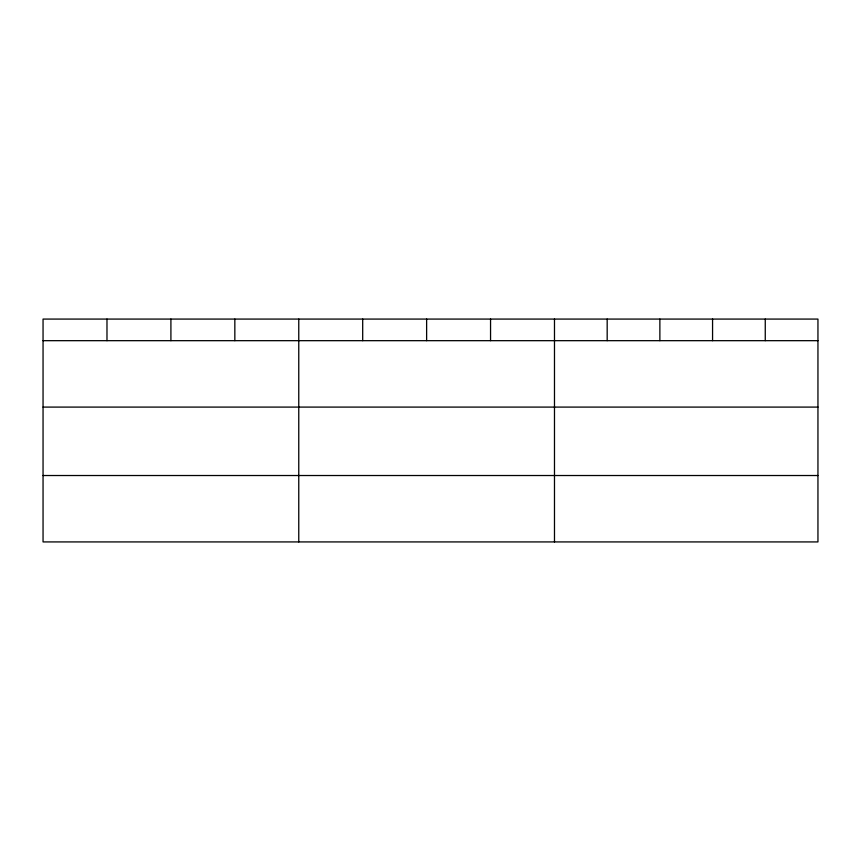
<?xml version="1.0" encoding="UTF-8"?>
<svg xmlns="http://www.w3.org/2000/svg" width="861" height="861" viewBox="0 0 861 861"><rect width="100%" height="100%" fill="white"/><g stroke="black" fill="none" stroke-linecap="round" stroke-linejoin="round"><path stroke-width="1.29" d="M817.95 407.092L817.95 319.076L43.05 319.076L43.05 541.924L817.95 541.924L817.95 407.092L43.05 407.092M43.05 340.676L817.95 340.676M43.05 475.52L817.95 475.52M765.257 319.076L765.257 340.676M712.564 319.076L712.564 340.676M659.87 319.076L659.87 340.676M607.177 319.076L607.177 340.676M554.484 319.076L554.484 541.924M490.555 319.076L490.555 340.676M426.625 319.076L426.625 340.676M362.696 319.076L362.696 340.676M298.767 319.076L298.767 541.924M234.838 319.076L234.838 340.676M170.909 319.076L170.909 340.676M106.979 319.076L106.979 340.676"/></g></svg>
